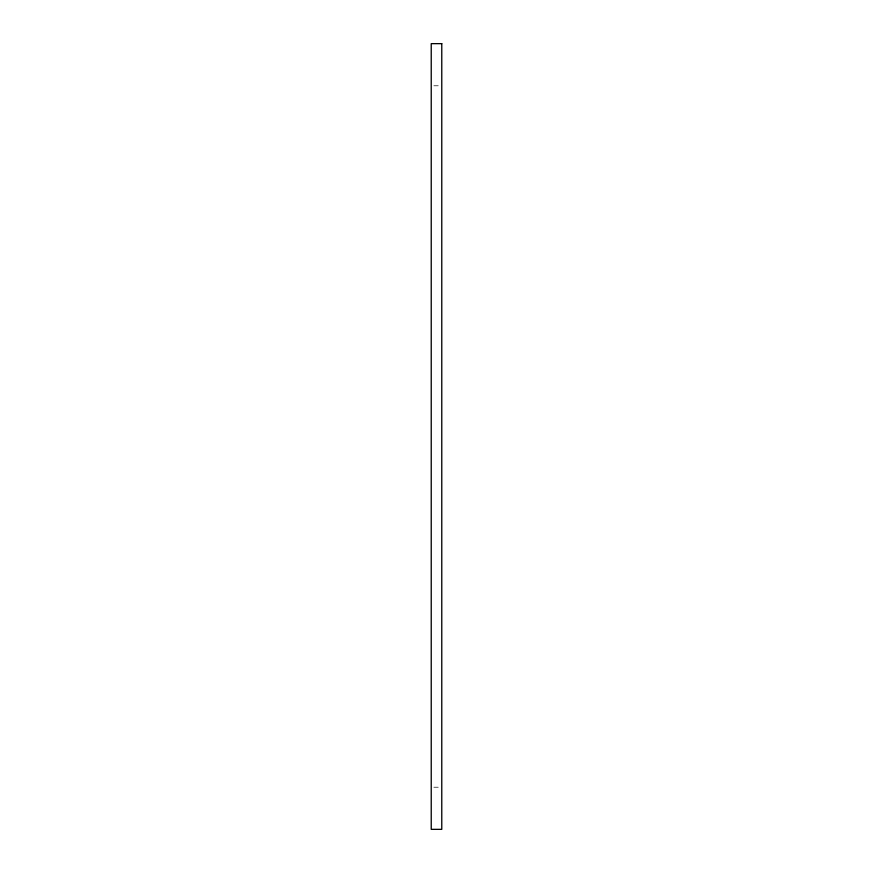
<?xml version="1.0" encoding="UTF-8"?>
<svg xmlns="http://www.w3.org/2000/svg" width="873" height="873" viewBox="0 0 873 873"><rect width="100%" height="100%" fill="white"/><g stroke="black" fill="none" stroke-linecap="round" stroke-linejoin="round"><path stroke-width="0.65" stroke-dasharray="4.37 3.27" d="M433.87 85.783L439.13 85.783M433.87 787.217L439.13 787.217"/><path stroke-width="1.31" d="M441.771 43.65L431.229 43.65L431.229 829.35L441.771 829.35L441.771 43.65"/></g></svg>
